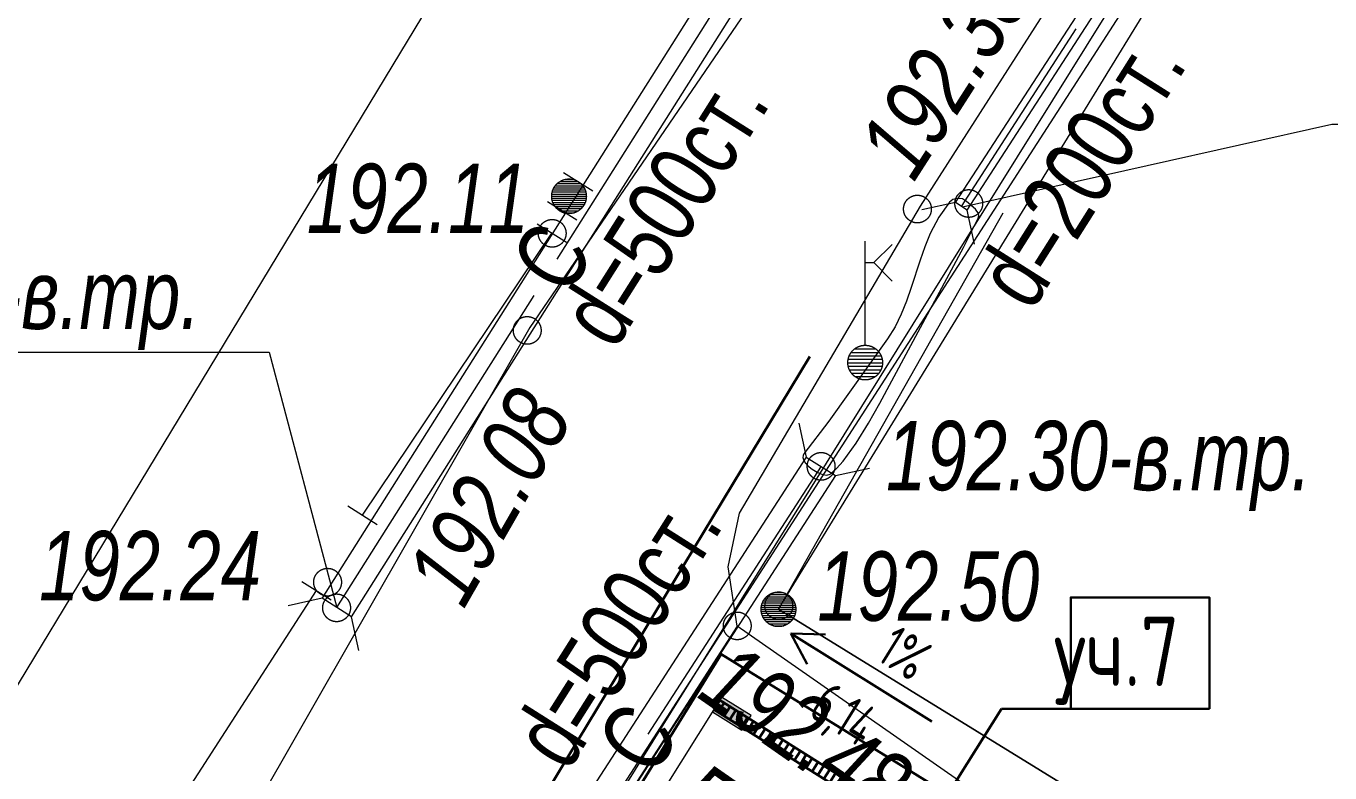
# Model space of a CAD drawing. Header units: millimetres. Extents: x -38151500 to -27467627, y -20617104 to -20349562.
# Drawn here: x -28297768 to -28278956, y -20468210 to -20457442 of the extents above; entities that cross this region are included whole.
import ezdxf
from ezdxf.xclip import XClip

# ---------------------------------------------------------------- set-up
doc = ezdxf.new("R2010")
doc.units = ezdxf.units.MM
doc.header["$MEASUREMENT"] = 0
doc.header["$XCLIPFRAME"] = 0
for name, color, linetype in [('!!! ПОДОСНОВА', 7, 'Continuous'), ('ЛИВНЕВКА лотки', 7, 'Continuous'), ('Ливневка маркеры', 7, 'Continuous')]:
    doc.layers.add(name, color=color, linetype=linetype)
for name, color, linetype, lineweight in [('ЛИВНЕВКА лотки_Ном._пера__220', 220, 'Continuous', 13), ('ЛИВНЕВКА лотки_Ном._пера__5', 5, 'Continuous', 30), ('Ливневка маркеры_Ном._пера__5', 5, 'Continuous', 30), ('Новый_ГП_Граница участка_Ном._пера__1', 1, 'Continuous', 40), ('Новый_ГП_Дороги_проезды_Ном._пера__16', 16, 'Continuous', 20), ('Чертеж_1_Новофедоровское_снт 28_07$0$tp_Дороги_Ном._пера__253', 252, 'Continuous', 18), ('Чертеж_1_Новофедоровское_снт 28_07$0$tp_отметки_новые_Ном._пера__253', 252, 'Continuous', 18), ('Чертеж_1_Новофедоровское_снт 28_07$0$tp_трубы под дорогой_Ном._пера__253', 252, 'Continuous', 18), ('Чертеж_1_Новофедоровское_снт 28_07$0$U_ТЕКСТ_БЕЛЫЙ_Ном._пера__253', 252, 'Continuous', 18), ('Чертеж_1_Новый_ГП_Топография_Ном._пера__253', 252, 'Continuous', 18), ('Чертеж_1_Новый_Новофедоровское_снт 28_07$0$tp_Дороги_Ном._пера__253', 252, 'Continuous', 18), ('Чертеж_1_Новый_Новофедоровское_снт 28_07$0$tp_канавы_Ном._пера__253', 252, 'Continuous', 18), ('Чертеж_1_Новый_Новофедоровское_снт 28_07$0$tp_ЛЭП нн_Ном._пера__253', 252, 'Continuous', 18), ('Чертеж_1_Новый_Новофедоровское_снт 28_07$0$tp_Ограждения ДЕР_Ном._пера__253', 252, 'Continuous', 18), ('Чертеж_1_Новый_Новофедоровское_снт 28_07$0$tp_Ограждения мет_Ном._пера__253', 252, 'Continuous', 18), ('Чертеж_1_Новый_Новофедоровское_снт 28_07$0$tp_Ограждения рабица_Ном._пера__253', 252, 'Continuous', 18), ('Чертеж_1_Новый_Новофедоровское_снт 28_07$0$tp_Ограждения_Ном._пера__253', 252, 'Continuous', 18), ('Чертеж_1_Новый_Новофедоровское_снт 28_07$0$tp_Ограждения_Ном._пера__7', 7, 'Continuous', 18), ('Чертеж_1_Новый_Новофедоровское_снт 28_07$0$tp_отметки_новые_Ном._пера__253', 252, 'Continuous', 18), ('Чертеж_1_Новый_Новофедоровское_снт 28_07$0$tp_отметки_новые_Ном._пера__7', 7, 'Continuous', 18), ('Чертеж_1_Новый_Новофедоровское_снт 28_07$0$tp_сооружения_Ном._пера__7', 7, 'Continuous', 18), ('Чертеж_1_Новый_Новофедоровское_снт 28_07$0$tp_трубы под дорогой_Ном._пера__253', 252, 'Continuous', 18), ('Чертеж_1_Новый_Новофедоровское_снт 28_07$0$U_Водосток_Ном._пера__253', 252, 'Continuous', 18), ('Чертеж_1_Новый_Новофедоровское_снт 28_07$0$U_Газопровод_Ном._пера__253', 252, 'Continuous', 18)]:
    doc.layers.add(name, color=color, linetype=linetype, lineweight=lineweight)
doc.layers.add('Новый_ГП_Дороги_проезды_Ном._пера__251', color=7, linetype='Continuous', lineweight=40, true_color=0x656565)
doc.styles.add('РЎР“Р•РќР•Р\xa0РР\xa0_РЎРўРР›Р¬_1', font='arial.ttf', dxfattribs={"width": 0.75})
doc.styles.add('РЎР“Р•РќР•Р\xa0РР\xa0_РЎРўРР›Р¬_3', font='arial.ttf', dxfattribs={"width": 0.749999})
doc.styles.add('РЎР“Р•РќР•Р\xa0РР\xa0_РЎРўРР›Р¬_6', font='', dxfattribs={"width": 0.8})
doc.styles.add('РЎР“Р•РќР•Р\xa0РР\xa0_РЎРўРР›Р¬_7', font='')
doc.styles.get('РЎР“Р•РќР•Р\xa0РР\xa0_РЎРўРР›Р¬_6').set_extended_font_data('GOST_type_A')
doc.styles.get('РЎР“Р•РќР•Р\xa0РР\xa0_РЎРўРР›Р¬_7').set_extended_font_data('GOST_type_A')

# ---------------------------------------------------------------- blocks, each defined once
blk = doc.blocks.new('Чертеж_7_1', base_point=(9803493, 0))
at = {"layer": 'Чертеж_1_Новый_ГП_Топография_Ном._пера__253', "color": 252, "lineweight": 18, "flags": 128}
for points in [[(-28318707, -20517064), (-28318667, -20517000), (-28308180, -20499900), (-28282010, -20516708), (-28270449, -20500671), (-28260533, -20487867), (-28262287, -20480650), (-28264292, -20473503), (-28269785, -20475465), (-28272641, -20474628), (-28286912, -20465849), (-28276963, -20449640), (-28284571, -20444942), (-28325602, -20512686)], [(-28287737, -20466500), (-28268337, -20478480), (-28265867, -20474480), (-28261427, -20486530), (-28271157, -20500140), (-28270297, -20500700), (-28281657, -20516190), (-28281987, -20516730), (-28282257, -20516560), (-28306737, -20500980), (-28296057, -20483870), (-28297767, -20482750)]]:
    blk.add_lwpolyline(points, close=True, dxfattribs=at)
at = {"layer": 'Чертеж_1_Новый_Новофедоровское_снт 28_07$0$tp_Дороги_Ном._пера__253', "color": 252, "lineweight": 18, "flags": 128}
for points in [[(-28287506, -20466094), (-28287640, -20465239), (-28287475, -20464466), (-28284864, -20460039), (-28272559, -20440842), (-28269497, -20437186), (-28267763, -20435998), (-28265647, -20435528), (-28264635, -20435446), (-28262645, -20435694), (-28260534, -20436711), (-28259735, -20437573)], [(-28284974, -20451967), (-28284141, -20452488), (-28290497, -20461790), (-28296179, -20471714), (-28297375, -20471463)]]:
    blk.add_lwpolyline(points, dxfattribs=at)
blk.add_lwpolyline([(-28289337, -20468926), (-28284405, -20472361), (-28282582, -20469524), (-28287506, -20466094)], close=True, dxfattribs=at)
at = {"layer": 'Чертеж_1_Новый_Новофедоровское_снт 28_07$0$tp_канавы_Ном._пера__253', "color": 252, "lineweight": 18, "flags": 128}
blk.add_lwpolyline([(-28286185, -20463139), (-28286544, -20463609), (-28286557, -20463634), (-28286560, -20463661), (-28286539, -20463719), (-28286492, -20463777), (-28286427, -20463831), (-28286353, -20463876), (-28286279, -20463906), (-28286214, -20463917), (-28286167, -20463904), (-28286074, -20463820), (-28285980, -20463715), (-28285793, -20463457), (-28285614, -20463167), (-28285451, -20462879), (-28284242, -20460634), (-28284030, -20460211), (-28284023, -20460178), (-28284028, -20460146), (-28284068, -20460084), (-28284198, -20459969), (-28284259, -20459935), (-28284328, -20459927), (-28284394, -20459942), (-28284445, -20459980), (-28284597, -20460198), (-28284721, -20460432), (-28284800, -20460623), (-28284869, -20460818), (-28284996, -20461213), (-28285064, -20461407), (-28285140, -20461597), (-28285230, -20461779), (-28285338, -20461951)], close=True, dxfattribs=at)
at = {"layer": 'Чертеж_1_Новый_Новофедоровское_снт 28_07$0$tp_ЛЭП нн_Ном._пера__253', "color": 252, "lineweight": 18, "flags": 128}
blk.add_lwpolyline([(-28320707, -20518699), (-28319596, -20517036), (-28298982, -20484194), (-28273945, -20444066), (-28272736, -20442473)], dxfattribs=at)
at = {"layer": 'Чертеж_1_Новый_Новофедоровское_снт 28_07$0$tp_Ограждения ДЕР_Ном._пера__253', "color": 252, "lineweight": 18, "flags": 128}
for points in [[(-28292914, -20464494), (-28290180, -20460426)], [(-28297375, -20471463), (-28293578, -20465581)]]:
    blk.add_lwpolyline(points, dxfattribs=at)
at = {"layer": 'Чертеж_1_Новый_Новофедоровское_снт 28_07$0$tp_Ограждения мет_Ном._пера__253', "color": 252, "lineweight": 18, "flags": 128}
blk.add_lwpolyline([(-28283674, -20460137), (-28286912, -20465851)], dxfattribs=at)
at = {"layer": 'Чертеж_1_Новый_Новофедоровское_снт 28_07$0$tp_Ограждения рабица_Ном._пера__253', "color": 252, "lineweight": 18, "flags": 128}
blk.add_lwpolyline([(-28286912, -20465851), (-28272641, -20474628), (-28269785, -20475465)], dxfattribs=at)
at = {"layer": 'Чертеж_1_Новый_Новофедоровское_снт 28_07$0$tp_Ограждения_Ном._пера__253', "color": 252, "lineweight": 18, "flags": 128}
for points in [[(-28290014, -20459551), (-28289591, -20459817)], [(-28290245, -20459971), (-28289821, -20460237)], [(-28290392, -20460293), (-28289969, -20460559)], [(-28293126, -20464361), (-28292703, -20464627)], [(-28293790, -20465448), (-28293367, -20465714)]]:
    blk.add_lwpolyline(points, dxfattribs=at)
at = {"layer": 'Чертеж_1_Новый_Новофедоровское_снт 28_07$0$tp_Ограждения_Ном._пера__7', "color": 7, "lineweight": 18}
for p, q in [((-28289995, -20459654), (-28289875, -20459654)), ((-28290181, -20459864), (-28289687, -20459864)), ((-28290176, -20459834), (-28289693, -20459834)), ((-28290165, -20459804), (-28289702, -20459804)), ((-28290151, -20459774), (-28289716, -20459774)), ((-28290132, -20459744), (-28289737, -20459744)), ((-28290105, -20459714), (-28289764, -20459714)), ((-28290066, -20459684), (-28289803, -20459684)), ((-28290183, -20459894), (-28289684, -20459894)), ((-28290182, -20459924), (-28289687, -20459924)), ((-28290177, -20459954), (-28289691, -20459954)), ((-28290167, -20459984), (-28289700, -20459984)), ((-28290153, -20460014), (-28289715, -20460014)), ((-28290135, -20460044), (-28289734, -20460044)), ((-28290109, -20460074), (-28289760, -20460074)), ((-28290072, -20460104), (-28289797, -20460104)), ((-28290008, -20460134), (-28289858, -20460134)), ((-28287083, -20465669), (-28286742, -20465669)), ((-28287044, -20465639), (-28286781, -20465639)), ((-28286973, -20465609), (-28286853, -20465609)), ((-28287161, -20465849), (-28286662, -20465849)), ((-28287160, -20465879), (-28286665, -20465879)), ((-28287159, -20465819), (-28286665, -20465819)), ((-28287154, -20465789), (-28286671, -20465789)), ((-28287143, -20465759), (-28286680, -20465759)), ((-28287129, -20465729), (-28286694, -20465729)), ((-28287110, -20465699), (-28286715, -20465699)), ((-28287155, -20465909), (-28286669, -20465909)), ((-28287145, -20465939), (-28286678, -20465939)), ((-28287131, -20465969), (-28286693, -20465969)), ((-28287113, -20465999), (-28286712, -20465999)), ((-28287087, -20466029), (-28286738, -20466029)), ((-28287050, -20466059), (-28286775, -20466059)), ((-28286986, -20466089), (-28286836, -20466089))]:
    blk.add_line(p, q, dxfattribs=at)
for centre in [(-28289934, -20459896), (-28286912, -20465851)]:
    blk.add_circle(centre, 250, dxfattribs=at)
at = {"layer": 'Чертеж_1_Новый_Новофедоровское_снт 28_07$0$tp_отметки_новые_Ном._пера__253', "color": 252, "lineweight": 18, "flags": 128}
for points in [[(-28271768, -20458862), (-28278927, -20458862), (-28284255, -20460053)], [(-28301503, -20462142), (-28294261, -20462142), (-28293285, -20465827)]]:
    blk.add_lwpolyline(points, dxfattribs=at)
at = {"layer": 'Чертеж_1_Новый_Новофедоровское_снт 28_07$0$tp_отметки_новые_Ном._пера__7', "color": 7, "lineweight": 18}
for centre in [(-28284167, -20460000), (-28284907, -20460080), (-28290177, -20460430), (-28290537, -20461830), (-28286297, -20463790), (-28293417, -20465460), (-28293287, -20465830), (-28286907, -20465800), (-28287507, -20466090)]:
    blk.add_circle(centre, 200, dxfattribs=at)
at = {"layer": 'Чертеж_1_Новый_Новофедоровское_снт 28_07$0$tp_сооружения_Ном._пера__7', "color": 7, "lineweight": 18}
for p, q in [((-28285661, -20462044), (-28285661, -20460544)), ((-28285538, -20460853), (-28285273, -20461118)), ((-28285813, -20462096), (-28285510, -20462096)), ((-28285911, -20462296), (-28285412, -20462296)), ((-28285906, -20462246), (-28285416, -20462246)), ((-28285891, -20462196), (-28285432, -20462196)), ((-28285862, -20462146), (-28285461, -20462146)), ((-28285906, -20462346), (-28285417, -20462346)), ((-28285889, -20462396), (-28285433, -20462396)), ((-28285859, -20462446), (-28285463, -20462446)), ((-28285809, -20462496), (-28285514, -20462496))]:
    blk.add_line(p, q, dxfattribs=at)
at = {"layer": 'Чертеж_1_Новый_Новофедоровское_снт 28_07$0$tp_сооружения_Ном._пера__7', "color": 7, "lineweight": 18, "flags": 128}
blk.add_lwpolyline([(-28285661, -20460853), (-28285538, -20460853), (-28285274, -20460589)], dxfattribs=at)
at = {"layer": 'Чертеж_1_Новый_Новофедоровское_снт 28_07$0$tp_сооружения_Ном._пера__7', "color": 7, "lineweight": 18}
blk.add_circle((-28285661, -20462294), 250, dxfattribs=at)
at = {"layer": 'Чертеж_1_Новый_Новофедоровское_снт 28_07$0$tp_трубы под дорогой_Ном._пера__253', "color": 252, "lineweight": 18, "flags": 128}
for points in [[(-28293497, -20465693), (-28287545, -20456282)], [(-28284356, -20459988), (-28281869, -20456148)], [(-28284188, -20460097), (-28281701, -20456256)], [(-28293074, -20465961), (-28287122, -20456550)], [(-28284083, -20460586), (-28284188, -20460097), (-28284356, -20459988), (-28284845, -20460093)], [(-28286619, -20463168), (-28286510, -20463656), (-28286087, -20463924), (-28285600, -20463814)], [(-28286510, -20463656), (-28291714, -20471700)], [(-28286087, -20463924), (-28291291, -20471968)], [(-28292965, -20466447), (-28293074, -20465959), (-28293496, -20465692), (-28293984, -20465801)]]:
    blk.add_lwpolyline(points, dxfattribs=at)
at = {"layer": 'Чертеж_1_Новый_Новофедоровское_снт 28_07$0$U_Водосток_Ном._пера__253', "color": 252, "lineweight": 18, "flags": 128}
for points in [[(-28290107, -20460802), (-28287333, -20456416)], [(-28284272, -20460043), (-28282615, -20457484)], [(-28293285, -20465827), (-28290438, -20461325)], [(-28286297, -20463788), (-28288797, -20467651)]]:
    blk.add_lwpolyline(points, dxfattribs=at)
at = {"layer": 'Чертеж_1_Новый_Новофедоровское_снт 28_07$0$U_Газопровод_Ном._пера__253', "color": 252, "lineweight": 18, "flags": 128}
blk.add_lwpolyline([(-28320025, -20516227), (-28297577, -20481445), (-28277027, -20449601), (-28268909, -20437023), (-28269191, -20437169), (-28266861, -20435962), (-28261630, -20437583)], dxfattribs=at)
at = {"layer": 'Чертеж_1_Новофедоровское_снт 28_07$0$tp_Дороги_Ном._пера__253', "color": 252, "lineweight": 18, "insert": (-28288556, -20468845), "char_height": 1000, "attachment_point": 7, "rotation": 325.1439, "style": 'РЎР“Р•РќР•Р\xa0РР\xa0_РЎРўРР›Р¬_1'}
blk.add_mtext('\\A1;{\\pql;\\fArial|b0|i1|c204|p0;\\W0.750000;Бет.пл.}', dxfattribs=at)
at = {"layer": 'Чертеж_1_Новофедоровское_снт 28_07$0$tp_отметки_новые_Ном._пера__253', "color": 252, "lineweight": 18, "char_height": 1000, "attachment_point": 7, "style": 'РЎР“Р•РќР•Р\xa0РР\xa0_РЎРўРР›Р¬_1'}
for s, insert, rotation in [('\\A1;{\\pql;\\fArial|b0|i1|c204|p0;\\W0.750000;192.38}', (-28284949, -20459714), 57.3407), ('\\A1;{\\pql;\\fArial|b0|i1|c204|p0;\\W0.750000;192.08}', (-28291442, -20465868), 60.2066), ('\\A1;{\\pql;\\fArial|b0|i1|c204|p0;\\W0.750000;192.48}', (-28288116, -20467118), 325.1394)]:
    blk.add_mtext(s, dxfattribs=dict(at, insert=insert, rotation=rotation))
for s, insert in [('\\A1;{\\pql;\\fArial|b0|i1|c204|p0;\\W0.750000;192.11}', (-28293718, -20460440)), ('\\A1;{\\pql;\\fArial|b0|i1|c204|p0;\\W0.750000;192.16-в.тр.}', (-28301389, -20462110)), ('\\A1;{\\pql;\\fArial|b0|i1|c204|p0;\\W0.750000;192.30-в.тр.}', (-28285361, -20464436)), ('\\A1;{\\pql;\\fArial|b0|i1|c204|p0;\\W0.750000;192.24}', (-28297580, -20465736)), ('\\A1;{\\pql;\\fArial|b0|i1|c204|p0;\\W0.750000;192.50}', (-28286352, -20466031))]:
    blk.add_mtext(s, dxfattribs=dict(at, insert=insert))
at = {"layer": 'Чертеж_1_Новофедоровское_снт 28_07$0$tp_трубы под дорогой_Ном._пера__253', "color": 252, "lineweight": 18, "char_height": 1000, "attachment_point": 7, "rotation": 57.6886, "style": 'РЎР“Р•РќР•Р\xa0РР\xa0_РЎРўРР›Р¬_3'}
for s, insert in [('\\A1;{\\pql;\\fArial|b0|i0|c204|p0;\\W0.749999;d=200ст.}', (-28283251, -20461584)), ('\\A1;{\\pql;\\fArial|b0|i0|c204|p0;\\W0.749999;d=500ст.}', (-28289266, -20462142)), ('\\A1;{\\pql;\\fArial|b0|i0|c204|p0;\\W0.749999;d=500ст.}', (-28289943, -20468221))]:
    blk.add_mtext(s, dxfattribs=dict(at, insert=insert))
at = {"layer": 'Чертеж_1_Новофедоровское_снт 28_07$0$U_ТЕКСТ_БЕЛЫЙ_Ном._пера__253', "color": 252, "lineweight": 18, "char_height": 1000, "attachment_point": 7, "rotation": 57.6886, "style": 'РЎР“Р•РќР•Р\xa0РР\xa0_РЎРўРР›Р¬_3'}
for insert in [(-28289952, -20461371), (-28288712, -20468304)]:
    blk.add_mtext('\\A1;{\\pql;\\fArial|b0|i0|c204|p0;\\W0.749999;С}', dxfattribs=dict(at, insert=insert))
blk = doc.blocks.new('Стена_47_5', base_point=(-28282566, -20470433))
at = {"layer": 'ЛИВНЕВКА лотки_Ном._пера__5', "linetype": 'Continuous', "lineweight": 30}
h = blk.add_hatch(dxfattribs=at)
h.set_pattern_fill('Настил_01_90_гр_0005', color=5, style=0, pattern_type=2)
h.set_pattern_definition([(237.78136, (-28258884.51, -20487316.09), (-84.60198, 53.31515), [])])
h.paths.add_polyline_path([(-28282701, -20470347), (-28287758, -20467160), (-28287844, -20467296), (-28282786, -20470483)])
at = {"layer": 'ЛИВНЕВКА лотки_Ном._пера__5', "color": 5, "lineweight": 30, "flags": 128}
for points in [[(-28287758, -20467160), (-28287844, -20467296)], [(-28282701, -20470347), (-28287758, -20467160)], [(-28287844, -20467296), (-28282786, -20470483)]]:
    blk.add_lwpolyline(points, dxfattribs=at)
blk = doc.blocks.new('Стена_61_5', base_point=(-28287758, -20467160))
at = {"layer": 'ЛИВНЕВКА лотки_Ном._пера__220', "linetype": 'Continuous', "lineweight": 13}
blk.add_hatch(color=220, dxfattribs=at).paths.add_polyline_path([(-28287864, -20467330), (-28287440, -20467595), (-28287308, -20467383), (-28287732, -20467118)])
at = {"layer": 'ЛИВНЕВКА лотки_Ном._пера__220', "color": 220, "lineweight": 13, "flags": 128}
for points in [[(-28287732, -20467118), (-28287864, -20467330)], [(-28287308, -20467383), (-28287732, -20467118)], [(-28287864, -20467330), (-28287440, -20467595)], [(-28287440, -20467595), (-28287308, -20467383)]]:
    blk.add_lwpolyline(points, dxfattribs=at)
blk = doc.blocks.new('Линия_8_5', base_point=(-28284701, -20467471))
at = {"layer": 'Ливневка маркеры_Ном._пера__5', "color": 5, "lineweight": 30}
for p, q in [((-28284701, -20467471), (-28286736, -20466199)), ((-28286736, -20466199), (-28286236, -20466216)), ((-28286736, -20466199), (-28286501, -20466640))]:
    blk.add_line(p, q, dxfattribs=at)
blk = doc.blocks.new('Выноска_27_5', base_point=(-28284794, -20469028))
at = {"layer": 'Ливневка маркеры_Ном._пера__5', "color": 5, "lineweight": 30}
for p, q in [((-28284794, -20469028), (-28283695, -20467284)), ((-28283695, -20467284), (-28282695, -20467284)), ((-28282695, -20467284), (-28280695, -20467284)), ((-28284794, -20469028), (-28284825, -20468891)), ((-28284794, -20469028), (-28284656, -20468997))]:
    blk.add_line(p, q, dxfattribs=at)
at = {"layer": 'Ливневка маркеры_Ном._пера__5', "color": 5, "lineweight": 30, "flags": 128}
blk.add_lwpolyline([(-28280695, -20467284), (-28280695, -20465678), (-28282695, -20465678), (-28282695, -20467284)], close=True, dxfattribs=at)
at = {"layer": 'Ливневка маркеры_Ном._пера__5', "color": 5, "lineweight": 30, "insert": (-28281695, -20465956), "char_height": 1000, "attachment_point": 2, "style": 'РЎР“Р•РќР•Р\xa0РР\xa0_РЎРўРР›Р¬_7'}
blk.add_mtext('\\A1;{\\pqc;\\pt0,5000;\\fGOST_type_A|b0|i0|c0|p0;\\W1.000000;уч.7\\fGOST_type_A|b0|i0|c0|p0;\\W1.000000;\\A1{\\H.66x;\\S^  ;}\\fGOST_type_A|b0|i0|c0|p0;\\W1.000000;\\fGOST_type_A|b0|i0|c0|p0;\\W1.000000;\\A1{\\H.66x;\\S^  ;}\\fGOST_type_A|b0|i0|c0|p0;\\W1.000000; \\fGOST_type_A|b0|i0|c0|p0;\\W1.000000;\\fGOST_type_A|b0|i0|c0|p0;\\W1.000000;\\fGOST_type_A|b0|i0|c0|p0;\\W1.000000;\\fGOST_type_A|b0|i0|c0|p0;\\W1.000000;\\fGOST_type_A|b0|i0|c0|p0;\\W1.000000;\\fGOST_type_A|b0|i0|c0|p0;\\W1.000000;\\fGOST_type_A|b0|i0|c0|p0;\\W1.000000;\\fGOST_type_A|b0|i0|c0|p0;\\W1.000000;\\fGOST_type_A|b0|i0|c0|p0;\\W1.000000;\\fGOST_type_A|b0|i0|c0|p0;\\W1.000000;\\fGOST_type_A|b0|i0|c0|p0;\\W1.000000;\\fGOST_type_A|b0|i0|c0|p0;\\W1.000000;\\fGOST_type_A|b0|i0|c0|p0;\\W1.000000;\\fGOST_type_A|b0|i0|c0|p0;\\W1.000000;\\fGOST_type_A|b0|i0|c0|p0;\\W1.000000;\\fGOST_type_A|b0|i0|c0|p0;\\W1.000000;\\fGOST_type_A|b0|i0|c0|p0;\\W1.000000;\\fGOST_type_A|b0|i0|c0|p0;\\W1.000000;\\fGOST_type_A|b0|i0|c0|p0;\\W1.000000;\\fGOST_type_A|b0|i0|c0|p0;\\W1.000000;\\fGOST_type_A|b0|i0|c0|p0;\\W1.000000;\\fGOST_type_A|b0|i0|c0|p0;\\W1.000000;\\fGOST_type_A|b0|i0|c0|p0;\\W1.000000;\\fGOST_type_A|b0|i0|c0|p0;\\W1.000000;\\fGOST_type_A|b0|i0|c0|p0;\\W1.000000;\\fGOST_type_A|b0|i0|c0|p0;\\W1.000000;\\fGOST_type_A|b0|i0|c0|p0;\\W1.000000;\\fGOST_type_A|b0|i0|c0|p0;\\W1.000000;\\fGOST_type_A|b0|i0|c0|p0;\\W1.000000;\\fGOST_type_A|b0|i0|c0|p0;\\W1.000000;\\fGOST_type_A|b0|i0|c0|p0;\\W1.000000;\\fGOST_type_A|b0|i0|c0|p0;\\W1.000000;\\fGOST_type_A|b0|i0|c0|p0;\\W1.000000;\\fGOST_type_A|b0|i0|c0|p0;\\W1.000000;\\fGOST_type_A|b0|i0|c0|p0;\\W1.000000;\\fGOST_type_A|b0|i0|c0|p0;\\W1.000000;\\fGOST_type_A|b0|i0|c0|p0;\\W1.000000;\\fGOST_type_A|b0|i0|c0|p0;\\W1.000000;\\fGOST_type_A|b0|i0|c0|p0;\\W1.000000;\\fGOST_type_A|b0|i0|c0|p0;\\W1.000000;\\fGOST_type_A|b0|i0|c0|p0;\\W1.000000;\\fGOST_type_A|b0|i0|c0|p0;\\W1.000000;\\fGOST_type_A|b0|i0|c0|p0;\\W1.000000;}', dxfattribs=at)

msp = doc.modelspace()

# ---------------------------------------------------------------- linework, layer by layer
at = {"layer": 'Новый_ГП_Граница участка_Ном._пера__1', "color": 1, "lineweight": 40}
msp.add_lwpolyline([(-28287737.41, -20466500), (-28268337.41, -20478480), (-28265867.41, -20474480), (-28261427.41, -20486530), (-28271157.41, -20500140), (-28270297.41, -20500700), (-28281657.41, -20516190), (-28281987.41, -20516730), (-28282257.41, -20516560), (-28306737.41, -20500980), (-28296057.41, -20483870), (-28297767.41, -20482750)], close=True, dxfattribs=at)
at = {"layer": 'Новый_ГП_Дороги_проезды_Ном._пера__16', "color": 16, "lineweight": 20}
msp.add_lwpolyline([(-28292609.27, -20474964.28), (-28295182.42, -20479133.13), (-28289934.16, -20482413.06), (-28287444.85, -20478429.29), (-28287665.25, -20478291.36), (-28282778.96, -20470488.5), (-28287843.66, -20467295.73), (-28289973.92, -20470694.63), (-28289972.93, -20470693.03), (-28292599.59, -20474948.59)], close=True, dxfattribs=at)
at = {"layer": 'Новый_ГП_Дороги_проезды_Ном._пера__251', "color": 251, "lineweight": 40, "true_color": 0x656565}
msp.add_lwpolyline([(-28286458.85, -20462208.36), (-28290645.52, -20469125.47, 0.37219081), (-28290420.92, -20470413.66), (-28290227.72, -20470534.66)], format="xyb", dxfattribs=at)

# ---------------------------------------------------------------- block references
at = {"layer": '!!! ПОДОСНОВА', "color": 252, "lineweight": 40}
ref = msp.add_blockref('Чертеж_7_1', (9803492.59, 0), dxfattribs=at)
XClip(ref).set_block_clipping_path([(-28353281.3359813392, -20418838.4532491304), (-28353281.3359813392, -20510095.8116091713), (-28330700.7663319707, -20510095.8116091713), (-28325307.6286476292, -20521215.6831232607), (-28239941.7650179006, -20521215.6831232607), (-28239941.7650179006, -20418721.7424019799)])
at = {"layer": 'ЛИВНЕВКА лотки', "color": 220, "lineweight": 13}
msp.add_blockref('Стена_61_5', (-28287758.35, -20467160.37), dxfattribs=at)
at = {"layer": 'ЛИВНЕВКА лотки', "color": 5, "lineweight": 30}
msp.add_blockref('Стена_47_5', (-28282565.99, -20470432.53), dxfattribs=at)
at = {"layer": 'Ливневка маркеры', "color": 5, "lineweight": 30}
for name, p in [('Выноска_27_5', (-28284794.03, -20469028.44)), ('Линия_8_5', (-28284700.64, -20467470.75))]:
    msp.add_blockref(name, p, dxfattribs=at)

# ---------------------------------------------------------------- texts
at = {"layer": 'Ливневка маркеры_Ном._пера__5', "color": 5, "lineweight": 30, "char_height": 600, "attachment_point": 5, "rotation": 328.084557, "style": 'РЎР“Р•РќР•Р\xa0РР\xa0_РЎРўРР›Р¬_6'}
for s, insert in [('\\A1;{\\pqc;\\fGOST_type_A|b0|i0|c0|p0;\\W0.800000;1\\fGOST_type_A|b0|i0|c0|p0;\\W0.800000;%}', (-28285094.01, -20466480.94)), ('\\A1;{\\pqc;\\fGOST_type_A|b0|i0|c0|p0;\\W0.800000;6\\fGOST_type_A|b0|i0|c0|p0;\\W0.800000;,\\fGOST_type_A|b0|i0|c0|p0;\\W0.800000;14}', (-28285998.52, -20467417.86))]:
    msp.add_mtext(s, dxfattribs=dict(at, insert=insert))

doc.saveas('drawing.dxf')
